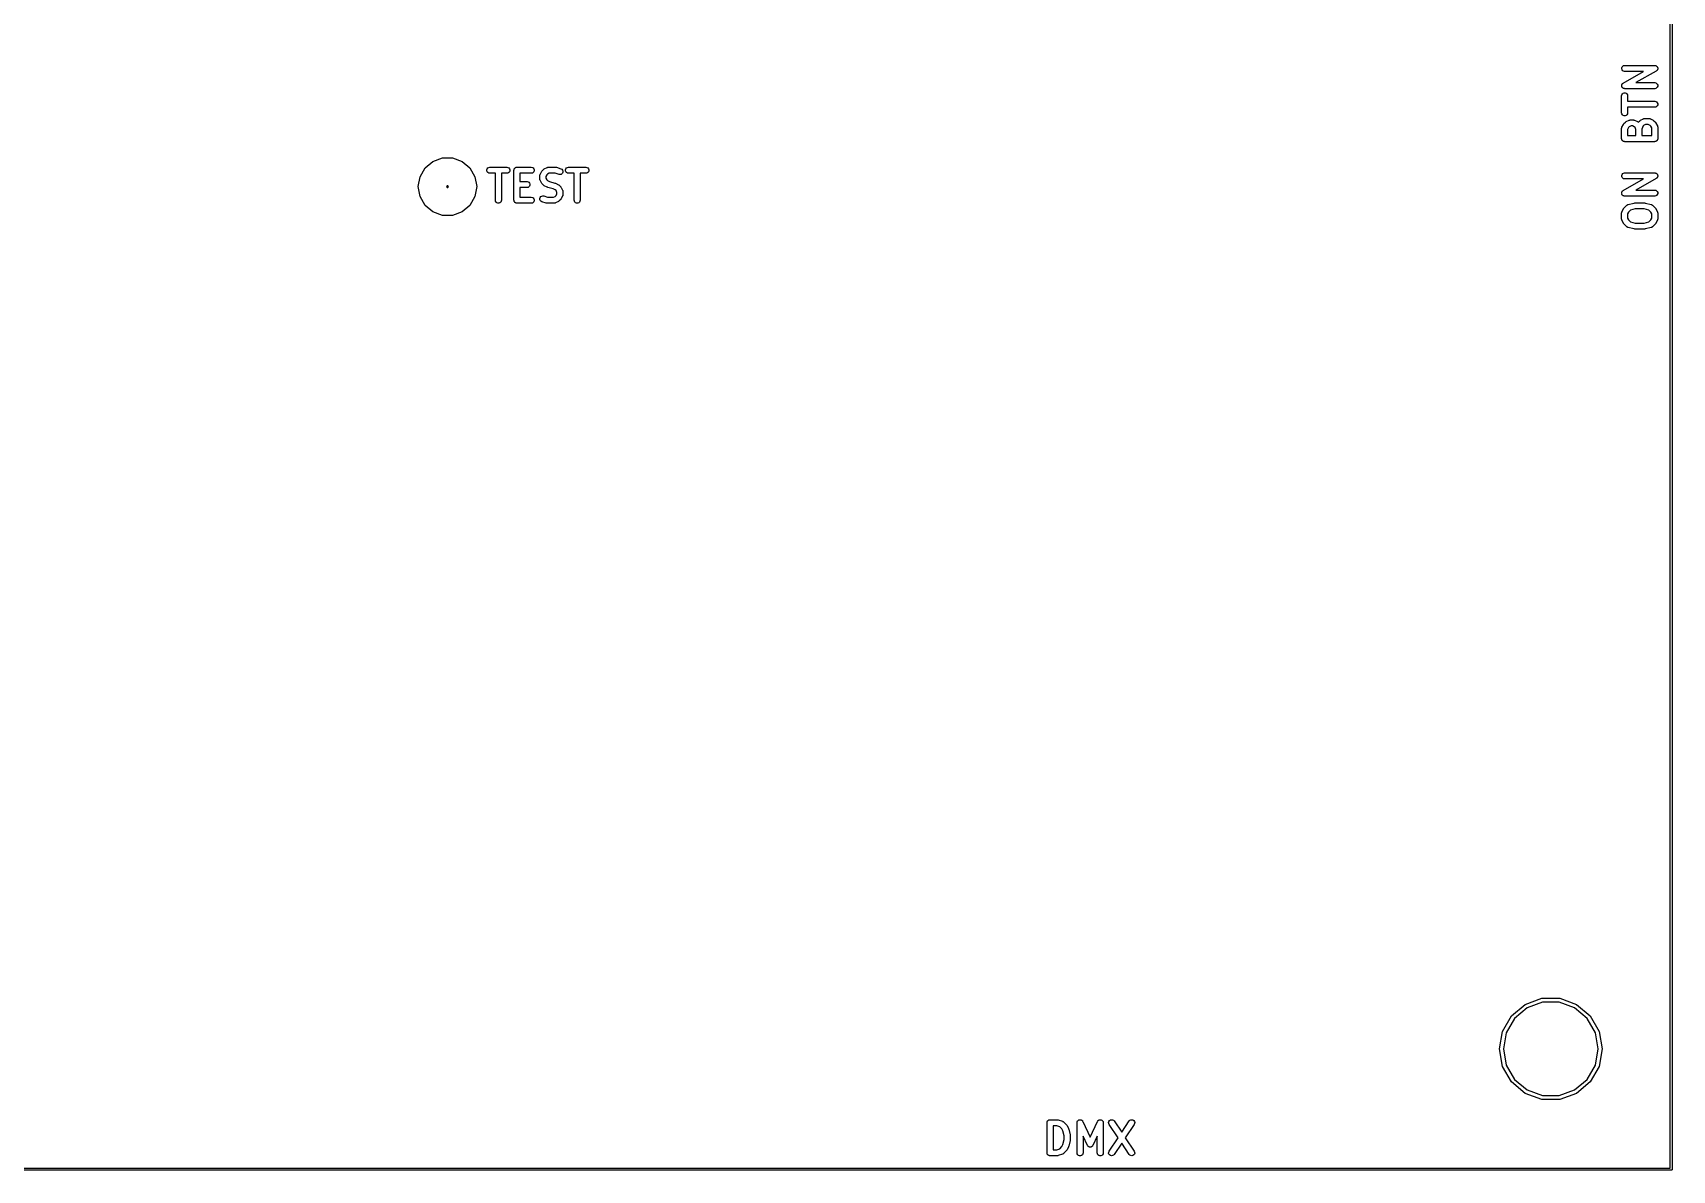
# Model space of a CAD drawing. Extents: x 21 to 201, y -164 to -39.
# Drawn here: x 119.3 to 201.1, y -164.1 to -107.3 of the extents above; entities that cross this region are included whole.
import ezdxf

# ---------------------------------------------------------------- set-up
doc = ezdxf.new("R2010")
doc.units = 0
doc.header["$MEASUREMENT"] = 0
doc.layers.add('BLACK', color=7, linetype='CONTINUOUS')

msp = doc.modelspace()

# ---------------------------------------------------------------- linework, layer by layer
at = {"layer": 'Black'}
for p, q in [((200.95, -163.95), (200.95, -39.05)), ((201.05, -39), (201.05, -164)), ((198.531, -109.081), (198.549, -109.032)), ((198.531, -109.133), (198.531, -109.081)), ((198.549, -109.182), (198.531, -109.133)), ((198.549, -109.032), (198.582, -108.992)), ((198.582, -109.222), (198.549, -109.182)), ((198.582, -108.992), (198.627, -108.966)), ((198.627, -109.248), (198.582, -109.222)), ((198.604, -109.834), (199.614, -109.257)), ((198.627, -108.966), (198.679, -108.957)), ((198.679, -109.257), (198.627, -109.248)), ((198.679, -108.957), (200.179, -108.957)), ((199.614, -109.257), (198.679, -109.257)), ((200.253, -109.237), (199.243, -109.814)), ((200.179, -108.957), (200.192, -108.959)), ((200.192, -108.959), (200.205, -108.96)), ((200.205, -108.96), (200.217, -108.964)), ((200.217, -108.964), (200.23, -108.966)), ((200.23, -108.966), (200.242, -108.973)), ((200.242, -108.973), (200.254, -108.978)), ((200.263, -109.229), (200.253, -109.237)), ((200.254, -108.978), (200.264, -108.986)), ((200.275, -109.222), (200.263, -109.229)), ((200.264, -108.986), (200.275, -108.992)), ((200.275, -108.992), (200.284, -109.003)), ((200.283, -109.212), (200.275, -109.222)), ((200.293, -109.204), (200.283, -109.212)), ((200.284, -109.003), (200.294, -109.011)), ((200.3, -109.192), (200.293, -109.204)), ((200.294, -109.011), (200.3, -109.022)), ((200.3, -109.022), (200.308, -109.032)), ((200.308, -109.182), (200.3, -109.192)), ((200.308, -109.032), (200.313, -109.045)), ((200.313, -109.17), (200.308, -109.182)), ((200.313, -109.045), (200.32, -109.056)), ((200.319, -109.159), (200.313, -109.17)), ((200.322, -109.146), (200.319, -109.159)), ((200.32, -109.056), (200.322, -109.069)), ((200.322, -109.069), (200.326, -109.081)), ((200.326, -109.133), (200.322, -109.146)), ((200.326, -109.081), (200.326, -109.095)), ((200.326, -109.095), (200.329, -109.108)), ((200.329, -109.108), (200.326, -109.12)), ((200.326, -109.12), (200.326, -109.133)), ((198.529, -109.964), (198.531, -109.951)), ((198.531, -109.977), (198.529, -109.964)), ((198.531, -109.938), (198.535, -109.926)), ((198.531, -109.951), (198.531, -109.938)), ((198.531, -109.99), (198.531, -109.977)), ((198.535, -110.002), (198.531, -109.99)), ((198.535, -109.926), (198.538, -109.912)), ((198.537, -110.015), (198.535, -110.002)), ((198.544, -110.027), (198.537, -110.015)), ((198.538, -109.912), (198.544, -109.901)), ((198.544, -109.901), (198.549, -109.889)), ((198.549, -110.039), (198.544, -110.027)), ((198.549, -109.889), (198.557, -109.879)), ((198.557, -110.049), (198.549, -110.039)), ((198.557, -109.879), (198.564, -109.867)), ((198.563, -110.06), (198.557, -110.049)), ((198.574, -110.069), (198.563, -110.06)), ((198.564, -109.867), (198.574, -109.859)), ((198.574, -109.859), (198.582, -109.849)), ((198.582, -110.079), (198.574, -110.069)), ((198.582, -109.849), (198.594, -109.843)), ((198.593, -110.086), (198.582, -110.079)), ((198.603, -110.094), (198.593, -110.086)), ((198.594, -109.843), (198.604, -109.834)), ((198.616, -110.099), (198.603, -110.094)), ((198.604, -110.334), (198.653, -110.317)), ((198.627, -110.105), (198.616, -110.099)), ((198.64, -110.107), (198.627, -110.105)), ((198.652, -110.112), (198.64, -110.107)), ((198.665, -110.112), (198.652, -110.112)), ((198.653, -110.317), (198.705, -110.317)), ((198.679, -110.114), (198.665, -110.112)), ((200.179, -110.114), (198.679, -110.114)), ((198.705, -110.317), (198.754, -110.334)), ((199.243, -109.814), (200.179, -109.814)), ((200.179, -109.814), (200.23, -109.823)), ((200.23, -110.105), (200.179, -110.114)), ((200.23, -109.823), (200.275, -109.849)), ((200.275, -110.079), (200.23, -110.105)), ((200.275, -109.849), (200.308, -109.889)), ((200.308, -110.039), (200.275, -110.079)), ((200.308, -109.889), (200.326, -109.938)), ((200.326, -109.99), (200.308, -110.039)), ((200.326, -109.938), (200.326, -109.99)), ((198.529, -110.464), (198.538, -110.413)), ((198.529, -111.321), (198.529, -110.464)), ((198.538, -110.413), (198.564, -110.368)), ((198.564, -110.368), (198.604, -110.334)), ((198.754, -110.334), (198.793, -110.368)), ((198.793, -110.368), (198.82, -110.413)), ((198.82, -110.413), (198.829, -110.464)), ((198.829, -110.464), (198.829, -110.743)), ((198.829, -110.743), (200.179, -110.743)), ((200.179, -111.043), (198.829, -111.043)), ((198.829, -111.043), (198.829, -111.321)), ((200.179, -110.743), (200.23, -110.752)), ((200.23, -111.034), (200.179, -111.043)), ((200.23, -110.752), (200.275, -110.778)), ((200.275, -111.008), (200.23, -111.034)), ((200.275, -110.778), (200.308, -110.818)), ((200.308, -110.968), (200.275, -111.008)), ((200.308, -110.818), (200.326, -110.867)), ((200.326, -110.919), (200.308, -110.968)), ((200.326, -110.867), (200.326, -110.919)), ((198.538, -111.373), (198.529, -111.321)), ((198.564, -111.418), (198.538, -111.373)), ((198.544, -112.04), (198.616, -111.897)), ((198.604, -111.451), (198.564, -111.418)), ((198.653, -111.469), (198.604, -111.451)), ((198.616, -111.897), (198.63, -111.878)), ((198.63, -111.878), (198.644, -111.858)), ((198.644, -111.858), (198.715, -111.787)), ((198.705, -111.469), (198.653, -111.469)), ((198.754, -111.451), (198.705, -111.469)), ((198.715, -111.787), (198.735, -111.773)), ((198.735, -111.773), (198.754, -111.759)), ((198.793, -111.418), (198.754, -111.451)), ((198.754, -111.759), (198.897, -111.687)), ((198.82, -111.373), (198.793, -111.418)), ((198.829, -111.321), (198.82, -111.373)), ((198.897, -111.687), (198.905, -111.685)), ((198.905, -111.685), (198.913, -111.68)), ((198.913, -111.68), (198.93, -111.677)), ((198.93, -111.677), (198.947, -111.672)), ((198.947, -111.672), (198.956, -111.673)), ((198.956, -111.673), (198.964, -111.671)), ((198.964, -111.671), (199.107, -111.671)), ((199.107, -111.671), (199.116, -111.673)), ((199.116, -111.673), (199.124, -111.672)), ((199.124, -111.672), (199.141, -111.677)), ((199.141, -111.677), (199.158, -111.68)), ((199.158, -111.68), (199.166, -111.685)), ((199.166, -111.685), (199.174, -111.687)), ((199.174, -111.687), (199.317, -111.759)), ((199.317, -111.759), (199.336, -111.773)), ((199.336, -111.773), (199.356, -111.787)), ((199.356, -111.787), (199.357, -111.788)), ((199.357, -111.788), (199.358, -111.787)), ((199.358, -111.787), (199.43, -111.715)), ((199.43, -111.715), (199.449, -111.702)), ((199.449, -111.702), (199.469, -111.687)), ((199.469, -111.687), (199.611, -111.616)), ((199.625, -111.945), (199.595, -111.974)), ((199.611, -111.616), (199.62, -111.613)), ((199.62, -111.613), (199.627, -111.609)), ((199.714, -111.9), (199.625, -111.945)), ((199.627, -111.609), (199.645, -111.606)), ((199.645, -111.606), (199.661, -111.601)), ((199.661, -111.601), (199.67, -111.602)), ((199.67, -111.602), (199.679, -111.6)), ((199.679, -111.6), (199.893, -111.6)), ((199.857, -111.9), (199.714, -111.9)), ((199.947, -111.945), (199.857, -111.9)), ((199.893, -111.6), (199.901, -111.602)), ((199.901, -111.602), (199.91, -111.601)), ((199.91, -111.601), (199.927, -111.606)), ((199.927, -111.606), (199.944, -111.609)), ((199.944, -111.609), (199.952, -111.613)), ((199.984, -111.982), (199.947, -111.945)), ((199.952, -111.613), (199.96, -111.616)), ((199.96, -111.616), (200.103, -111.687)), ((200.103, -111.687), (200.122, -111.702)), ((200.122, -111.702), (200.142, -111.715)), ((200.142, -111.715), (200.213, -111.787)), ((200.213, -111.787), (200.227, -111.806)), ((200.227, -111.806), (200.241, -111.826)), ((200.241, -111.826), (200.313, -111.969)), ((198.529, -112.107), (198.53, -112.099)), ((198.529, -112.607), (198.529, -112.107)), ((198.531, -112.62), (198.529, -112.607)), ((198.53, -112.09), (198.535, -112.073)), ((198.53, -112.099), (198.53, -112.09)), ((198.531, -112.633), (198.531, -112.62)), ((198.535, -112.646), (198.531, -112.633)), ((198.535, -112.073), (198.538, -112.056)), ((198.538, -112.658), (198.535, -112.646)), ((198.538, -112.056), (198.542, -112.048)), ((198.544, -112.67), (198.538, -112.658)), ((198.542, -112.048), (198.544, -112.04)), ((198.549, -112.682), (198.544, -112.67)), ((198.557, -112.692), (198.549, -112.682)), ((198.564, -112.704), (198.557, -112.692)), ((198.574, -112.712), (198.564, -112.704)), ((198.582, -112.722), (198.574, -112.712)), ((198.594, -112.729), (198.582, -112.722)), ((198.604, -112.737), (198.594, -112.729)), ((198.616, -112.742), (198.604, -112.737)), ((198.627, -112.748), (198.616, -112.742)), ((198.64, -112.75), (198.627, -112.748)), ((198.653, -112.755), (198.64, -112.75)), ((198.666, -112.755), (198.653, -112.755)), ((198.679, -112.757), (198.666, -112.755)), ((200.179, -112.757), (198.679, -112.757)), ((198.873, -112.053), (198.829, -112.143)), ((198.829, -112.143), (198.829, -112.457)), ((198.829, -112.457), (199.243, -112.457)), ((198.91, -112.016), (198.873, -112.053)), ((199, -111.971), (198.91, -112.016)), ((199.072, -111.971), (199, -111.971)), ((199.161, -112.016), (199.072, -111.971)), ((199.198, -112.053), (199.161, -112.016)), ((199.243, -112.143), (199.198, -112.053)), ((199.243, -112.457), (199.243, -112.143)), ((199.595, -111.974), (199.543, -112.131)), ((199.543, -112.131), (199.543, -112.457)), ((199.543, -112.457), (200.029, -112.457)), ((200.029, -112.071), (199.984, -111.982)), ((200.029, -112.457), (200.029, -112.071)), ((200.191, -112.755), (200.179, -112.757)), ((200.205, -112.755), (200.191, -112.755)), ((200.217, -112.75), (200.205, -112.755)), ((200.23, -112.748), (200.217, -112.75)), ((200.241, -112.742), (200.23, -112.748)), ((200.254, -112.737), (200.241, -112.742)), ((200.264, -112.729), (200.254, -112.737)), ((200.275, -112.722), (200.264, -112.729)), ((200.283, -112.712), (200.275, -112.722)), ((200.293, -112.704), (200.283, -112.712)), ((200.3, -112.692), (200.293, -112.704)), ((200.308, -112.682), (200.3, -112.692)), ((200.313, -112.67), (200.308, -112.682)), ((200.313, -111.969), (200.315, -111.977)), ((200.32, -112.658), (200.313, -112.67)), ((200.315, -111.977), (200.32, -111.984)), ((200.32, -111.984), (200.323, -112.002)), ((200.322, -112.646), (200.32, -112.658)), ((200.326, -112.633), (200.322, -112.646)), ((200.323, -112.002), (200.328, -112.019)), ((200.329, -112.607), (200.326, -112.62)), ((200.326, -112.62), (200.326, -112.633)), ((200.328, -112.019), (200.327, -112.027)), ((200.327, -112.027), (200.329, -112.036)), ((200.329, -112.036), (200.329, -112.607)), ((139.271, -113.738), (139.747, -113.565)), ((139.747, -113.565), (140.253, -113.565)), ((140.253, -113.565), (140.729, -113.738)), ((138.631, -114.502), (138.884, -114.063)), ((138.884, -114.063), (139.271, -113.738)), ((140.729, -113.738), (141.116, -114.063)), ((141.116, -114.063), (141.369, -114.502)), ((141.959, -114.153), (141.977, -114.104)), ((141.959, -114.205), (141.959, -114.153)), ((141.977, -114.254), (141.959, -114.205)), ((141.977, -114.104), (142.011, -114.064)), ((142.011, -114.293), (141.977, -114.254)), ((142.011, -114.064), (142.056, -114.038)), ((142.056, -114.32), (142.011, -114.293)), ((142.056, -114.038), (142.107, -114.029)), ((142.107, -114.329), (142.056, -114.32)), ((142.107, -114.029), (142.964, -114.029)), ((142.386, -114.329), (142.107, -114.329)), ((142.386, -115.679), (142.386, -114.329)), ((142.964, -114.329), (142.686, -114.329)), ((142.686, -114.329), (142.686, -115.679)), ((142.964, -114.029), (143.016, -114.038)), ((143.016, -114.32), (142.964, -114.329)), ((143.016, -114.038), (143.061, -114.064)), ((143.061, -114.293), (143.016, -114.32)), ((143.061, -114.064), (143.094, -114.104)), ((143.094, -114.254), (143.061, -114.293)), ((143.094, -114.104), (143.112, -114.153)), ((143.112, -114.205), (143.094, -114.254)), ((143.112, -114.153), (143.112, -114.205)), ((143.314, -114.179), (143.317, -114.166)), ((143.314, -115.679), (143.314, -114.179)), ((143.317, -114.153), (143.321, -114.14)), ((143.317, -114.166), (143.317, -114.153)), ((143.321, -114.14), (143.323, -114.127)), ((143.323, -114.127), (143.33, -114.116)), ((143.33, -114.116), (143.334, -114.104)), ((143.334, -114.104), (143.343, -114.094)), ((143.343, -114.094), (143.349, -114.082)), ((143.349, -114.082), (143.359, -114.074)), ((143.359, -114.074), (143.368, -114.064)), ((143.368, -114.064), (143.379, -114.057)), ((143.379, -114.057), (143.389, -114.049)), ((143.389, -114.049), (143.402, -114.044)), ((143.402, -114.044), (143.413, -114.038)), ((143.413, -114.038), (143.426, -114.035)), ((143.426, -114.035), (143.438, -114.031)), ((143.438, -114.031), (143.451, -114.031)), ((143.451, -114.031), (143.464, -114.029)), ((143.464, -114.029), (144.179, -114.029)), ((144.179, -114.329), (143.614, -114.329)), ((143.614, -114.329), (143.614, -114.743)), ((144.179, -114.029), (144.23, -114.038)), ((144.23, -114.32), (144.179, -114.329)), ((144.23, -114.038), (144.275, -114.064)), ((144.275, -114.293), (144.23, -114.32)), ((144.275, -114.064), (144.308, -114.104)), ((144.308, -114.254), (144.275, -114.293)), ((144.308, -114.104), (144.326, -114.153)), ((144.326, -114.205), (144.308, -114.254)), ((144.326, -114.153), (144.326, -114.205)), ((144.609, -114.413), (144.613, -114.405)), ((144.613, -114.405), (144.616, -114.397)), ((144.616, -114.397), (144.687, -114.254)), ((144.687, -114.254), (144.702, -114.235)), ((144.702, -114.235), (144.715, -114.215)), ((144.715, -114.215), (144.787, -114.144)), ((144.787, -114.144), (144.806, -114.13)), ((144.806, -114.13), (144.826, -114.116)), ((144.826, -114.116), (144.969, -114.044)), ((144.945, -114.41), (144.9, -114.5)), ((144.982, -114.373), (144.945, -114.41)), ((144.969, -114.044), (144.977, -114.042)), ((144.977, -114.042), (144.984, -114.038)), ((145.071, -114.329), (144.982, -114.373)), ((144.984, -114.038), (145.002, -114.035)), ((145.002, -114.035), (145.019, -114.03)), ((145.019, -114.03), (145.027, -114.03)), ((145.027, -114.03), (145.036, -114.029)), ((145.036, -114.029), (145.393, -114.029)), ((145.369, -114.329), (145.071, -114.329)), ((145.56, -114.392), (145.369, -114.329)), ((145.393, -114.029), (145.417, -114.033)), ((145.417, -114.033), (145.44, -114.036)), ((145.44, -114.036), (145.655, -114.108)), ((145.611, -114.4), (145.56, -114.392)), ((145.662, -114.389), (145.611, -114.4)), ((145.655, -114.108), (145.7, -114.133)), ((145.707, -114.362), (145.662, -114.389)), ((145.7, -114.133), (145.735, -114.171)), ((145.739, -114.321), (145.707, -114.362)), ((145.735, -114.171), (145.754, -114.22)), ((145.756, -114.272), (145.739, -114.321)), ((145.754, -114.22), (145.756, -114.272)), ((145.888, -114.153), (145.906, -114.104)), ((145.888, -114.205), (145.888, -114.153)), ((145.906, -114.254), (145.888, -114.205)), ((145.906, -114.104), (145.939, -114.064)), ((145.939, -114.293), (145.906, -114.254)), ((145.939, -114.064), (145.984, -114.038)), ((145.984, -114.32), (145.939, -114.293)), ((145.984, -114.038), (146.036, -114.029)), ((146.036, -114.329), (145.984, -114.32)), ((146.036, -114.029), (146.893, -114.029)), ((146.314, -114.329), (146.036, -114.329)), ((146.314, -115.679), (146.314, -114.329)), ((146.893, -114.329), (146.614, -114.329)), ((146.614, -114.329), (146.614, -115.679)), ((146.893, -114.029), (146.944, -114.038)), ((146.944, -114.32), (146.893, -114.329)), ((146.944, -114.038), (146.989, -114.064)), ((146.989, -114.293), (146.944, -114.32)), ((146.989, -114.064), (147.023, -114.104)), ((147.023, -114.254), (146.989, -114.293)), ((147.023, -114.104), (147.041, -114.153)), ((147.041, -114.205), (147.023, -114.254)), ((147.041, -114.153), (147.041, -114.205)), ((198.531, -114.438), (198.549, -114.389)), ((198.549, -114.389), (198.582, -114.349)), ((198.582, -114.349), (198.627, -114.323)), ((198.627, -114.323), (198.679, -114.314)), ((198.679, -114.314), (200.179, -114.314)), ((200.179, -114.314), (200.192, -114.317)), ((200.192, -114.317), (200.205, -114.317)), ((200.205, -114.317), (200.217, -114.321)), ((200.217, -114.321), (200.23, -114.323)), ((200.23, -114.323), (200.242, -114.33)), ((200.242, -114.33), (200.254, -114.335)), ((200.254, -114.335), (200.264, -114.343)), ((200.264, -114.343), (200.275, -114.349)), ((200.275, -114.349), (200.284, -114.36)), ((200.284, -114.36), (200.294, -114.368)), ((200.294, -114.368), (200.3, -114.379)), ((200.3, -114.379), (200.308, -114.389)), ((200.308, -114.389), (200.313, -114.402)), ((200.313, -114.402), (200.32, -114.414)), ((138.543, -115), (138.631, -114.502)), ((138.631, -115.498), (138.543, -115)), ((139.96, -114.985), (139.957, -115)), ((139.957, -115), (139.96, -115.015)), ((139.967, -114.972), (139.96, -114.985)), ((139.96, -115.015), (139.967, -115.028)), ((139.979, -114.963), (139.967, -114.972)), ((139.967, -115.028), (139.979, -115.037)), ((139.993, -114.958), (139.979, -114.963)), ((139.979, -115.037), (139.993, -115.042)), ((140.007, -114.958), (139.993, -114.958)), ((139.993, -115.042), (140.007, -115.042)), ((140.021, -114.963), (140.007, -114.958)), ((140.007, -115.042), (140.021, -115.037)), ((140.033, -114.972), (140.021, -114.963)), ((140.021, -115.037), (140.033, -115.028)), ((140.04, -114.985), (140.033, -114.972)), ((140.033, -115.028), (140.04, -115.015)), ((140.043, -115), (140.04, -114.985)), ((140.04, -115.015), (140.043, -115)), ((141.369, -114.502), (141.457, -115)), ((141.457, -115), (141.369, -115.498)), ((143.614, -114.743), (143.964, -114.743)), ((143.964, -115.043), (143.614, -115.043)), ((143.614, -115.043), (143.614, -115.529)), ((143.964, -114.743), (144.016, -114.752)), ((144.016, -115.034), (143.964, -115.043)), ((144.016, -114.752), (144.061, -114.778)), ((144.061, -115.008), (144.016, -115.034)), ((144.061, -114.778), (144.094, -114.818)), ((144.094, -114.968), (144.061, -115.008)), ((144.094, -114.818), (144.112, -114.867)), ((144.112, -114.919), (144.094, -114.968)), ((144.112, -114.867), (144.112, -114.919)), ((144.6, -114.464), (144.602, -114.456)), ((144.6, -114.607), (144.6, -114.464)), ((144.602, -114.616), (144.6, -114.607)), ((144.601, -114.447), (144.606, -114.43)), ((144.602, -114.456), (144.601, -114.447)), ((144.601, -114.624), (144.602, -114.616)), ((144.606, -114.641), (144.601, -114.624)), ((144.606, -114.43), (144.609, -114.413)), ((144.609, -114.658), (144.606, -114.641)), ((144.613, -114.666), (144.609, -114.658)), ((144.616, -114.674), (144.613, -114.666)), ((144.687, -114.817), (144.616, -114.674)), ((144.702, -114.836), (144.687, -114.817)), ((144.715, -114.856), (144.702, -114.836)), ((144.787, -114.927), (144.715, -114.856)), ((144.806, -114.941), (144.787, -114.927)), ((144.826, -114.956), (144.806, -114.941)), ((144.969, -115.027), (144.826, -114.956)), ((144.9, -114.5), (144.9, -114.572)), ((144.9, -114.572), (144.945, -114.661)), ((144.945, -114.661), (144.982, -114.698)), ((144.984, -115.032), (144.969, -115.027)), ((144.982, -114.698), (145.088, -114.751)), ((144.999, -115.038), (144.984, -115.032)), ((145.269, -115.106), (144.999, -115.038)), ((145.088, -114.751), (145.358, -114.819)), ((145.375, -115.159), (145.269, -115.106)), ((145.358, -114.819), (145.373, -114.825)), ((145.373, -114.825), (145.389, -114.83)), ((145.412, -115.196), (145.375, -115.159)), ((145.389, -114.83), (145.531, -114.902)), ((145.457, -115.285), (145.412, -115.196)), ((145.531, -114.902), (145.551, -114.916)), ((145.551, -114.916), (145.57, -114.93)), ((145.57, -114.93), (145.642, -115.001)), ((145.642, -115.001), (145.656, -115.021)), ((145.656, -115.021), (145.67, -115.04)), ((145.67, -115.04), (145.741, -115.183)), ((145.741, -115.183), (145.744, -115.191)), ((145.744, -115.191), (145.748, -115.199)), ((145.748, -115.199), (145.751, -115.216)), ((145.751, -115.216), (145.756, -115.233)), ((198.531, -114.49), (198.531, -114.438)), ((198.549, -114.539), (198.531, -114.49)), ((198.582, -114.579), (198.549, -114.539)), ((198.557, -115.236), (198.564, -115.224)), ((198.564, -115.224), (198.574, -115.216)), ((198.574, -115.216), (198.582, -115.207)), ((198.627, -114.605), (198.582, -114.579)), ((198.582, -115.207), (198.594, -115.2)), ((198.594, -115.2), (198.604, -115.191)), ((198.604, -115.191), (199.614, -114.614)), ((198.679, -114.614), (198.627, -114.605)), ((199.614, -114.614), (198.679, -114.614)), ((200.253, -114.595), (199.243, -115.171)), ((199.243, -115.171), (200.179, -115.171)), ((200.179, -115.171), (200.23, -115.18)), ((200.23, -115.18), (200.275, -115.207)), ((200.263, -114.586), (200.253, -114.595)), ((200.275, -114.579), (200.263, -114.586)), ((200.283, -114.569), (200.275, -114.579)), ((200.275, -115.207), (200.308, -115.246)), ((200.293, -114.561), (200.283, -114.569)), ((200.3, -114.55), (200.293, -114.561)), ((200.308, -114.539), (200.3, -114.55)), ((200.313, -114.527), (200.308, -114.539)), ((200.319, -114.516), (200.313, -114.527)), ((200.322, -114.503), (200.319, -114.516)), ((200.32, -114.414), (200.322, -114.426)), ((200.322, -114.426), (200.326, -114.438)), ((200.326, -114.49), (200.322, -114.503)), ((200.326, -114.438), (200.326, -114.452)), ((200.326, -114.452), (200.329, -114.465)), ((200.329, -114.465), (200.326, -114.478)), ((200.326, -114.478), (200.326, -114.49)), ((138.884, -115.937), (138.631, -115.498)), ((139.271, -116.262), (138.884, -115.937)), ((141.116, -115.937), (140.729, -116.262)), ((141.369, -115.498), (141.116, -115.937)), ((142.395, -115.73), (142.386, -115.679)), ((142.421, -115.775), (142.395, -115.73)), ((142.461, -115.808), (142.421, -115.775)), ((142.51, -115.826), (142.461, -115.808)), ((142.562, -115.826), (142.51, -115.826)), ((142.611, -115.808), (142.562, -115.826)), ((142.651, -115.775), (142.611, -115.808)), ((142.677, -115.73), (142.651, -115.775)), ((142.686, -115.679), (142.677, -115.73)), ((143.317, -115.691), (143.314, -115.679)), ((143.317, -115.705), (143.317, -115.691)), ((143.321, -115.717), (143.317, -115.705)), ((143.323, -115.73), (143.321, -115.717)), ((143.33, -115.741), (143.323, -115.73)), ((143.334, -115.754), (143.33, -115.741)), ((143.343, -115.764), (143.334, -115.754)), ((143.349, -115.775), (143.343, -115.764)), ((143.359, -115.783), (143.349, -115.775)), ((143.368, -115.793), (143.359, -115.783)), ((143.379, -115.8), (143.368, -115.793)), ((143.389, -115.808), (143.379, -115.8)), ((143.402, -115.813), (143.389, -115.808)), ((143.413, -115.82), (143.402, -115.813)), ((143.426, -115.822), (143.413, -115.82)), ((143.438, -115.826), (143.426, -115.822)), ((143.451, -115.826), (143.438, -115.826)), ((143.464, -115.829), (143.451, -115.826)), ((144.179, -115.829), (143.464, -115.829)), ((143.614, -115.529), (144.179, -115.529)), ((144.179, -115.529), (144.23, -115.538)), ((144.23, -115.82), (144.179, -115.829)), ((144.23, -115.538), (144.275, -115.564)), ((144.275, -115.793), (144.23, -115.82)), ((144.275, -115.564), (144.308, -115.604)), ((144.308, -115.754), (144.275, -115.793)), ((144.308, -115.604), (144.326, -115.653)), ((144.326, -115.705), (144.308, -115.754)), ((144.326, -115.653), (144.326, -115.705)), ((144.602, -115.585), (144.618, -115.536)), ((144.603, -115.637), (144.602, -115.585)), ((144.622, -115.686), (144.603, -115.637)), ((144.618, -115.536), (144.65, -115.495)), ((144.657, -115.725), (144.622, -115.686)), ((144.65, -115.495), (144.695, -115.468)), ((144.703, -115.749), (144.657, -115.725)), ((144.695, -115.468), (144.746, -115.457)), ((144.917, -115.821), (144.703, -115.749)), ((144.746, -115.457), (144.797, -115.465)), ((144.797, -115.465), (144.989, -115.529)), ((144.941, -115.824), (144.917, -115.821)), ((144.964, -115.829), (144.941, -115.824)), ((145.321, -115.829), (144.964, -115.829)), ((144.989, -115.529), (145.286, -115.529)), ((145.286, -115.529), (145.375, -115.484)), ((145.33, -115.827), (145.321, -115.829)), ((145.339, -115.828), (145.33, -115.827)), ((145.355, -115.823), (145.339, -115.828)), ((145.373, -115.82), (145.355, -115.823)), ((145.38, -115.815), (145.373, -115.82)), ((145.375, -115.484), (145.412, -115.447)), ((145.389, -115.813), (145.38, -115.815)), ((145.531, -115.741), (145.389, -115.813)), ((145.412, -115.447), (145.457, -115.357)), ((145.457, -115.357), (145.457, -115.285)), ((145.551, -115.727), (145.531, -115.741)), ((145.57, -115.713), (145.551, -115.727)), ((145.642, -115.642), (145.57, -115.713)), ((145.656, -115.622), (145.642, -115.642)), ((145.67, -115.603), (145.656, -115.622)), ((145.741, -115.46), (145.67, -115.603)), ((145.744, -115.452), (145.741, -115.46)), ((145.748, -115.444), (145.744, -115.452)), ((145.751, -115.427), (145.748, -115.444)), ((145.756, -115.41), (145.751, -115.427)), ((145.756, -115.233), (145.756, -115.241)), ((145.756, -115.241), (145.757, -115.25)), ((145.757, -115.393), (145.756, -115.401)), ((145.756, -115.401), (145.756, -115.41)), ((145.757, -115.25), (145.757, -115.393)), ((146.323, -115.73), (146.314, -115.679)), ((146.349, -115.775), (146.323, -115.73)), ((146.389, -115.808), (146.349, -115.775)), ((146.438, -115.826), (146.389, -115.808)), ((146.49, -115.826), (146.438, -115.826)), ((146.539, -115.808), (146.49, -115.826)), ((146.579, -115.775), (146.539, -115.808)), ((146.605, -115.73), (146.579, -115.775)), ((146.614, -115.679), (146.605, -115.73)), ((198.529, -115.321), (198.531, -115.308)), ((198.531, -115.334), (198.529, -115.321)), ((198.531, -115.295), (198.535, -115.283)), ((198.531, -115.308), (198.531, -115.295)), ((198.531, -115.347), (198.531, -115.334)), ((198.535, -115.359), (198.531, -115.347)), ((198.535, -115.283), (198.538, -115.269)), ((198.537, -115.372), (198.535, -115.359)), ((198.544, -115.384), (198.537, -115.372)), ((198.538, -115.269), (198.544, -115.258)), ((198.544, -115.258), (198.549, -115.246)), ((198.549, -115.396), (198.544, -115.384)), ((198.549, -115.246), (198.557, -115.236)), ((198.557, -115.406), (198.549, -115.396)), ((198.563, -115.417), (198.557, -115.406)), ((198.574, -115.426), (198.563, -115.417)), ((198.582, -115.436), (198.574, -115.426)), ((198.593, -115.443), (198.582, -115.436)), ((198.603, -115.451), (198.593, -115.443)), ((198.616, -115.456), (198.603, -115.451)), ((198.627, -115.462), (198.616, -115.456)), ((198.64, -115.465), (198.627, -115.462)), ((198.652, -115.469), (198.64, -115.465)), ((198.644, -116.073), (198.787, -115.93)), ((198.665, -115.469), (198.652, -115.469)), ((198.679, -115.471), (198.665, -115.469)), ((200.179, -115.471), (198.679, -115.471)), ((198.787, -115.93), (198.799, -115.921)), ((198.799, -115.921), (198.809, -115.911)), ((198.809, -115.911), (198.82, -115.907)), ((198.82, -115.907), (198.829, -115.9)), ((198.829, -115.9), (198.843, -115.896)), ((198.843, -115.896), (198.856, -115.89)), ((198.856, -115.89), (199.142, -115.819)), ((199.142, -115.819), (199.16, -115.817)), ((199.16, -115.817), (199.179, -115.814)), ((199.179, -115.814), (199.679, -115.814)), ((199.679, -115.814), (199.697, -115.817)), ((199.697, -115.817), (199.715, -115.819)), ((199.715, -115.819), (200.001, -115.89)), ((200.001, -115.89), (200.014, -115.896)), ((200.014, -115.896), (200.028, -115.9)), ((200.028, -115.9), (200.037, -115.907)), ((200.037, -115.907), (200.048, -115.911)), ((200.048, -115.911), (200.059, -115.921)), ((200.059, -115.921), (200.07, -115.93)), ((200.07, -115.93), (200.213, -116.073)), ((200.23, -115.462), (200.179, -115.471)), ((200.275, -115.436), (200.23, -115.462)), ((200.308, -115.396), (200.275, -115.436)), ((200.308, -115.246), (200.326, -115.295)), ((200.326, -115.347), (200.308, -115.396)), ((200.326, -115.295), (200.326, -115.347)), ((139.747, -116.435), (139.271, -116.262)), ((140.253, -116.435), (139.747, -116.435)), ((140.729, -116.262), (140.253, -116.435)), ((198.529, -116.321), (198.53, -116.313)), ((198.529, -116.607), (198.529, -116.321)), ((198.53, -116.616), (198.529, -116.607)), ((198.53, -116.304), (198.535, -116.287)), ((198.53, -116.313), (198.53, -116.304)), ((198.53, -116.624), (198.53, -116.616)), ((198.535, -116.641), (198.53, -116.624)), ((198.535, -116.287), (198.538, -116.27)), ((198.538, -116.658), (198.535, -116.641)), ((198.538, -116.27), (198.542, -116.263)), ((198.542, -116.666), (198.538, -116.658)), ((198.542, -116.263), (198.544, -116.254)), ((198.544, -116.674), (198.542, -116.666)), ((198.544, -116.254), (198.616, -116.111)), ((198.616, -116.817), (198.544, -116.674)), ((198.616, -116.111), (198.63, -116.092)), ((198.63, -116.836), (198.616, -116.817)), ((198.63, -116.092), (198.644, -116.073)), ((198.644, -116.856), (198.63, -116.836)), ((198.787, -116.999), (198.644, -116.856)), ((198.873, -116.267), (198.829, -116.357)), ((198.829, -116.357), (198.829, -116.572)), ((198.829, -116.572), (198.873, -116.661)), ((198.97, -116.171), (198.873, -116.267)), ((198.873, -116.661), (198.97, -116.757)), ((199.197, -116.114), (198.97, -116.171)), ((198.97, -116.757), (199.197, -116.814)), ((199.66, -116.114), (199.197, -116.114)), ((199.197, -116.814), (199.66, -116.814)), ((199.888, -116.171), (199.66, -116.114)), ((199.66, -116.814), (199.888, -116.757)), ((199.984, -116.267), (199.888, -116.171)), ((199.888, -116.757), (199.984, -116.661)), ((200.029, -116.357), (199.984, -116.267)), ((199.984, -116.661), (200.029, -116.572)), ((200.029, -116.572), (200.029, -116.357)), ((200.213, -116.856), (200.07, -116.999)), ((200.213, -116.073), (200.227, -116.092)), ((200.227, -116.836), (200.213, -116.856)), ((200.227, -116.092), (200.241, -116.111)), ((200.241, -116.817), (200.227, -116.836)), ((200.241, -116.111), (200.313, -116.254)), ((200.313, -116.674), (200.241, -116.817)), ((200.313, -116.254), (200.315, -116.263)), ((200.315, -116.666), (200.313, -116.674)), ((200.315, -116.263), (200.32, -116.27)), ((200.32, -116.658), (200.315, -116.666)), ((200.32, -116.27), (200.323, -116.287)), ((200.323, -116.641), (200.32, -116.658)), ((200.323, -116.287), (200.328, -116.304)), ((200.328, -116.624), (200.323, -116.641)), ((200.328, -116.304), (200.327, -116.313)), ((200.327, -116.313), (200.329, -116.321)), ((200.329, -116.607), (200.327, -116.616)), ((200.327, -116.616), (200.328, -116.624)), ((200.329, -116.321), (200.329, -116.607)), ((198.799, -117.007), (198.787, -116.999)), ((198.809, -117.017), (198.799, -117.007)), ((198.82, -117.022), (198.809, -117.017)), ((198.829, -117.029), (198.82, -117.022)), ((198.843, -117.033), (198.829, -117.029)), ((198.856, -117.038), (198.843, -117.033)), ((199.142, -117.11), (198.856, -117.038)), ((199.16, -117.111), (199.142, -117.11)), ((199.179, -117.114), (199.16, -117.111)), ((199.679, -117.114), (199.179, -117.114)), ((199.697, -117.111), (199.679, -117.114)), ((199.715, -117.11), (199.697, -117.111)), ((200.001, -117.038), (199.715, -117.11)), ((200.014, -117.033), (200.001, -117.038)), ((200.028, -117.029), (200.014, -117.033)), ((200.037, -117.022), (200.028, -117.029)), ((200.048, -117.017), (200.037, -117.022)), ((200.059, -117.007), (200.048, -117.017)), ((200.07, -116.999), (200.059, -117.007)), ((193.037, -156.353), (193.719, -155.781)), ((193.819, -155.954), (193.19, -156.482)), ((193.719, -155.781), (194.555, -155.477)), ((194.59, -155.674), (193.819, -155.954)), ((194.555, -155.477), (195.445, -155.477)), ((195.41, -155.674), (194.59, -155.674)), ((196.181, -155.954), (195.41, -155.674)), ((195.445, -155.477), (196.281, -155.781)), ((196.81, -156.482), (196.181, -155.954)), ((196.281, -155.781), (196.963, -156.353)), ((192.592, -157.124), (193.037, -156.353)), ((193.19, -156.482), (192.78, -157.192)), ((197.22, -157.192), (196.81, -156.482)), ((196.963, -156.353), (197.408, -157.124)), ((192.438, -158), (192.592, -157.124)), ((192.78, -157.192), (192.638, -158)), ((197.362, -158), (197.22, -157.192)), ((197.408, -157.124), (197.562, -158)), ((192.592, -158.876), (192.438, -158)), ((192.638, -158), (192.78, -158.808)), ((197.22, -158.808), (197.362, -158)), ((197.562, -158), (197.408, -158.876)), ((193.037, -159.647), (192.592, -158.876)), ((192.78, -158.808), (193.19, -159.518)), ((196.81, -159.518), (197.22, -158.808)), ((197.408, -158.876), (196.963, -159.647)), ((193.719, -160.219), (193.037, -159.647)), ((193.19, -159.518), (193.819, -160.046)), ((193.819, -160.046), (194.59, -160.326)), ((195.41, -160.326), (196.181, -160.046)), ((196.181, -160.046), (196.81, -159.518)), ((196.963, -159.647), (196.281, -160.219)), ((194.555, -160.523), (193.719, -160.219)), ((195.445, -160.523), (194.555, -160.523)), ((194.59, -160.326), (195.41, -160.326)), ((196.281, -160.219), (195.445, -160.523)), ((169.886, -161.679), (169.888, -161.666)), ((169.886, -163.179), (169.886, -161.679)), ((169.888, -161.653), (169.892, -161.64)), ((169.888, -161.666), (169.888, -161.653)), ((169.892, -161.64), (169.895, -161.627)), ((169.895, -161.627), (169.901, -161.616)), ((169.901, -161.616), (169.906, -161.604)), ((169.906, -161.604), (169.914, -161.594)), ((169.914, -161.594), (169.921, -161.582)), ((169.921, -161.582), (169.931, -161.574)), ((169.931, -161.574), (169.939, -161.564)), ((169.939, -161.564), (169.951, -161.557)), ((169.951, -161.557), (169.961, -161.549)), ((169.961, -161.549), (169.973, -161.544)), ((169.973, -161.544), (169.984, -161.538)), ((169.984, -161.538), (169.997, -161.535)), ((169.997, -161.535), (170.01, -161.531)), ((170.01, -161.531), (170.023, -161.531)), ((170.023, -161.531), (170.036, -161.529)), ((170.036, -161.529), (170.393, -161.529)), ((170.393, -161.529), (170.417, -161.533)), ((170.417, -161.533), (170.44, -161.536)), ((170.44, -161.536), (170.655, -161.608)), ((170.655, -161.608), (170.662, -161.612)), ((170.662, -161.612), (170.671, -161.614)), ((170.671, -161.614), (170.685, -161.624)), ((170.685, -161.624), (170.7, -161.633)), ((170.7, -161.633), (170.706, -161.639)), ((170.706, -161.639), (170.713, -161.644)), ((170.713, -161.644), (170.856, -161.787)), ((170.856, -161.787), (170.87, -161.806)), ((170.87, -161.806), (170.884, -161.826)), ((171.386, -161.679), (171.389, -161.659)), ((171.386, -163.179), (171.386, -161.679)), ((171.389, -161.659), (171.391, -161.64)), ((171.391, -161.64), (171.394, -161.634)), ((171.394, -161.634), (171.395, -161.627)), ((171.395, -161.627), (171.405, -161.61)), ((171.405, -161.61), (171.413, -161.593)), ((171.413, -161.593), (171.417, -161.588)), ((171.417, -161.588), (171.421, -161.582)), ((171.421, -161.582), (171.436, -161.57)), ((171.436, -161.57), (171.45, -161.556)), ((171.45, -161.556), (171.456, -161.553)), ((171.456, -161.553), (171.461, -161.549)), ((171.461, -161.549), (171.479, -161.542)), ((171.479, -161.542), (171.497, -161.534)), ((171.497, -161.534), (171.503, -161.533)), ((171.503, -161.533), (171.51, -161.531)), ((171.51, -161.531), (171.529, -161.531)), ((171.529, -161.531), (171.549, -161.529)), ((171.549, -161.529), (171.555, -161.531)), ((171.555, -161.531), (171.562, -161.531)), ((171.562, -161.531), (171.58, -161.538)), ((171.58, -161.538), (171.599, -161.543)), ((171.599, -161.543), (171.604, -161.546)), ((171.604, -161.546), (171.611, -161.549)), ((171.611, -161.549), (171.626, -161.561)), ((171.626, -161.561), (171.642, -161.572)), ((171.642, -161.572), (171.646, -161.578)), ((171.646, -161.578), (171.651, -161.582)), ((171.651, -161.582), (171.66, -161.599)), ((171.66, -161.599), (171.672, -161.615)), ((171.672, -161.615), (172.036, -162.395)), ((172.036, -162.395), (172.4, -161.615)), ((172.4, -161.615), (172.411, -161.599)), ((172.411, -161.599), (172.421, -161.582)), ((172.421, -161.582), (172.426, -161.578)), ((172.426, -161.578), (172.43, -161.572)), ((172.43, -161.572), (172.446, -161.561)), ((172.446, -161.561), (172.461, -161.549)), ((172.461, -161.549), (172.467, -161.546)), ((172.467, -161.546), (172.472, -161.543)), ((172.472, -161.543), (172.491, -161.538)), ((172.491, -161.538), (172.51, -161.531)), ((172.51, -161.531), (172.516, -161.531)), ((172.516, -161.531), (172.523, -161.529)), ((172.523, -161.529), (172.542, -161.531)), ((172.542, -161.531), (172.562, -161.531)), ((172.562, -161.531), (172.568, -161.533)), ((172.568, -161.533), (172.575, -161.534)), ((172.575, -161.534), (172.592, -161.542)), ((172.592, -161.542), (172.611, -161.549)), ((172.611, -161.549), (172.616, -161.553)), ((172.616, -161.553), (172.622, -161.556)), ((172.622, -161.556), (172.636, -161.57)), ((172.636, -161.57), (172.651, -161.582)), ((172.651, -161.582), (172.654, -161.588)), ((172.654, -161.588), (172.659, -161.593)), ((172.659, -161.593), (172.667, -161.61)), ((172.667, -161.61), (172.677, -161.627)), ((172.677, -161.627), (172.678, -161.634)), ((172.678, -161.634), (172.681, -161.64)), ((172.681, -161.64), (172.682, -161.659)), ((172.682, -161.659), (172.686, -161.679)), ((172.686, -161.679), (172.686, -163.179)), ((172.958, -161.662), (172.973, -161.612)), ((172.961, -161.714), (172.958, -161.662)), ((172.982, -161.762), (172.961, -161.714)), ((172.973, -161.612), (173.004, -161.57)), ((173.427, -162.429), (172.982, -161.762)), ((173.004, -161.57), (173.047, -161.541)), ((173.047, -161.541), (173.097, -161.529)), ((173.097, -161.529), (173.149, -161.535)), ((173.149, -161.535), (173.196, -161.558)), ((173.196, -161.558), (173.232, -161.595)), ((173.232, -161.595), (173.607, -162.158)), ((173.607, -162.158), (173.982, -161.595)), ((174.232, -161.762), (173.787, -162.429)), ((173.982, -161.595), (174.018, -161.558)), ((174.018, -161.558), (174.065, -161.535)), ((174.065, -161.535), (174.117, -161.529)), ((174.117, -161.529), (174.167, -161.541)), ((174.167, -161.541), (174.211, -161.57)), ((174.211, -161.57), (174.242, -161.612)), ((174.253, -161.714), (174.232, -161.762)), ((174.242, -161.612), (174.256, -161.662)), ((174.256, -161.662), (174.253, -161.714)), ((170.186, -161.829), (170.186, -163.029)), ((170.369, -161.829), (170.186, -161.829)), ((170.526, -161.881), (170.369, -161.829)), ((170.627, -161.982), (170.526, -161.881)), ((170.68, -162.088), (170.627, -161.982)), ((170.743, -162.34), (170.68, -162.088)), ((170.68, -162.769), (170.743, -162.517)), ((170.743, -162.517), (170.743, -162.34)), ((170.884, -161.826), (170.956, -161.969)), ((170.956, -161.969), (170.96, -161.984)), ((170.96, -161.984), (170.967, -161.999)), ((170.967, -161.999), (171.038, -162.285)), ((171.038, -162.572), (170.967, -162.858)), ((171.038, -162.285), (171.04, -162.303)), ((171.04, -162.554), (171.038, -162.572)), ((171.04, -162.303), (171.043, -162.321)), ((171.043, -162.536), (171.04, -162.554)), ((171.043, -162.321), (171.043, -162.536)), ((171.9, -162.813), (171.686, -162.355)), ((171.686, -162.355), (171.686, -163.179)), ((172.386, -162.355), (172.172, -162.813)), ((172.386, -163.179), (172.386, -162.355)), ((172.982, -163.095), (173.427, -162.429)), ((173.787, -162.429), (174.232, -163.095)), ((169.888, -163.191), (169.886, -163.179)), ((169.888, -163.205), (169.888, -163.191)), ((169.892, -163.217), (169.888, -163.205)), ((169.895, -163.23), (169.892, -163.217)), ((169.901, -163.241), (169.895, -163.23)), ((169.906, -163.254), (169.901, -163.241)), ((169.914, -163.264), (169.906, -163.254)), ((169.921, -163.275), (169.914, -163.264)), ((169.931, -163.283), (169.921, -163.275)), ((169.939, -163.293), (169.931, -163.283)), ((169.951, -163.3), (169.939, -163.293)), ((169.961, -163.308), (169.951, -163.3)), ((169.973, -163.313), (169.961, -163.308)), ((169.984, -163.32), (169.973, -163.313)), ((169.997, -163.322), (169.984, -163.32)), ((170.01, -163.326), (169.997, -163.322)), ((170.023, -163.326), (170.01, -163.326)), ((170.036, -163.329), (170.023, -163.326)), ((170.393, -163.329), (170.036, -163.329)), ((170.186, -163.029), (170.369, -163.029)), ((170.369, -163.029), (170.526, -162.976)), ((170.417, -163.324), (170.393, -163.329)), ((170.44, -163.321), (170.417, -163.324)), ((170.655, -163.249), (170.44, -163.321)), ((170.526, -162.976), (170.627, -162.875)), ((170.627, -162.875), (170.68, -162.769)), ((170.662, -163.245), (170.655, -163.249)), ((170.671, -163.243), (170.662, -163.245)), ((170.685, -163.233), (170.671, -163.243)), ((170.7, -163.225), (170.685, -163.233)), ((170.706, -163.218), (170.7, -163.225)), ((170.713, -163.213), (170.706, -163.218)), ((170.856, -163.07), (170.713, -163.213)), ((170.87, -163.051), (170.856, -163.07)), ((170.884, -163.031), (170.87, -163.051)), ((170.956, -162.889), (170.884, -163.031)), ((170.96, -162.873), (170.956, -162.889)), ((170.967, -162.858), (170.96, -162.873)), ((171.395, -163.23), (171.386, -163.179)), ((171.421, -163.275), (171.395, -163.23)), ((171.461, -163.308), (171.421, -163.275)), ((171.51, -163.326), (171.461, -163.308)), ((171.562, -163.326), (171.51, -163.326)), ((171.611, -163.308), (171.562, -163.326)), ((171.651, -163.275), (171.611, -163.308)), ((171.677, -163.23), (171.651, -163.275)), ((171.686, -163.179), (171.677, -163.23)), ((171.907, -162.824), (171.9, -162.813)), ((171.913, -162.836), (171.907, -162.824)), ((171.922, -162.845), (171.913, -162.836)), ((171.93, -162.856), (171.922, -162.845)), ((171.94, -162.864), (171.93, -162.856)), ((171.95, -162.873), (171.94, -162.864)), ((171.962, -162.878), (171.95, -162.873)), ((171.972, -162.886), (171.962, -162.878)), ((171.985, -162.889), (171.972, -162.886)), ((171.997, -162.895), (171.985, -162.889)), ((172.01, -162.896), (171.997, -162.895)), ((172.023, -162.899), (172.01, -162.896)), ((172.036, -162.898), (172.023, -162.899)), ((172.049, -162.899), (172.036, -162.898)), ((172.061, -162.896), (172.049, -162.899)), ((172.075, -162.895), (172.061, -162.896)), ((172.086, -162.889), (172.075, -162.895)), ((172.099, -162.886), (172.086, -162.889)), ((172.11, -162.878), (172.099, -162.886)), ((172.122, -162.873), (172.11, -162.878)), ((172.131, -162.864), (172.122, -162.873)), ((172.142, -162.856), (172.131, -162.864)), ((172.149, -162.845), (172.142, -162.856)), ((172.159, -162.836), (172.149, -162.845)), ((172.164, -162.824), (172.159, -162.836)), ((172.172, -162.813), (172.164, -162.824)), ((172.395, -163.23), (172.386, -163.179)), ((172.421, -163.275), (172.395, -163.23)), ((172.461, -163.308), (172.421, -163.275)), ((172.51, -163.326), (172.461, -163.308)), ((172.562, -163.326), (172.51, -163.326)), ((172.611, -163.308), (172.562, -163.326)), ((172.651, -163.275), (172.611, -163.308)), ((172.677, -163.23), (172.651, -163.275)), ((172.686, -163.179), (172.677, -163.23)), ((172.958, -163.195), (172.961, -163.143)), ((172.973, -163.245), (172.958, -163.195)), ((172.961, -163.143), (172.982, -163.095)), ((173.004, -163.287), (172.973, -163.245)), ((173.047, -163.316), (173.004, -163.287)), ((173.097, -163.328), (173.047, -163.316)), ((173.149, -163.323), (173.097, -163.328)), ((173.196, -163.299), (173.149, -163.323)), ((173.232, -163.262), (173.196, -163.299)), ((173.607, -162.699), (173.232, -163.262)), ((173.982, -163.262), (173.607, -162.699)), ((174.018, -163.299), (173.982, -163.262)), ((174.065, -163.323), (174.018, -163.299)), ((174.117, -163.328), (174.065, -163.323)), ((174.167, -163.316), (174.117, -163.328)), ((174.211, -163.287), (174.167, -163.316)), ((174.242, -163.245), (174.211, -163.287)), ((174.232, -163.095), (174.253, -163.143)), ((174.256, -163.195), (174.242, -163.245)), ((174.253, -163.143), (174.256, -163.195)), ((201, -164.05), (21, -164.05)), ((21.05, -163.95), (200.95, -163.95)), ((201.004, -164.049), (201, -164.05)), ((201.009, -164.049), (201.004, -164.049)), ((201.013, -164.048), (201.009, -164.049)), ((201.017, -164.047), (201.013, -164.048)), ((201.021, -164.045), (201.017, -164.047)), ((201.025, -164.043), (201.021, -164.045)), ((201.028, -164.04), (201.025, -164.043)), ((201.032, -164.038), (201.028, -164.04)), ((201.035, -164.035), (201.032, -164.038)), ((201.038, -164.032), (201.035, -164.035)), ((201.04, -164.028), (201.038, -164.032)), ((201.043, -164.025), (201.04, -164.028)), ((201.045, -164.021), (201.043, -164.025)), ((201.047, -164.017), (201.045, -164.021)), ((201.048, -164.013), (201.047, -164.017)), ((201.049, -164.009), (201.048, -164.013)), ((201.05, -164), (201.049, -164.004)), ((201.049, -164.004), (201.049, -164.009))]:
    msp.add_line(p, q, dxfattribs=at)

doc.saveas('drawing.dxf')
